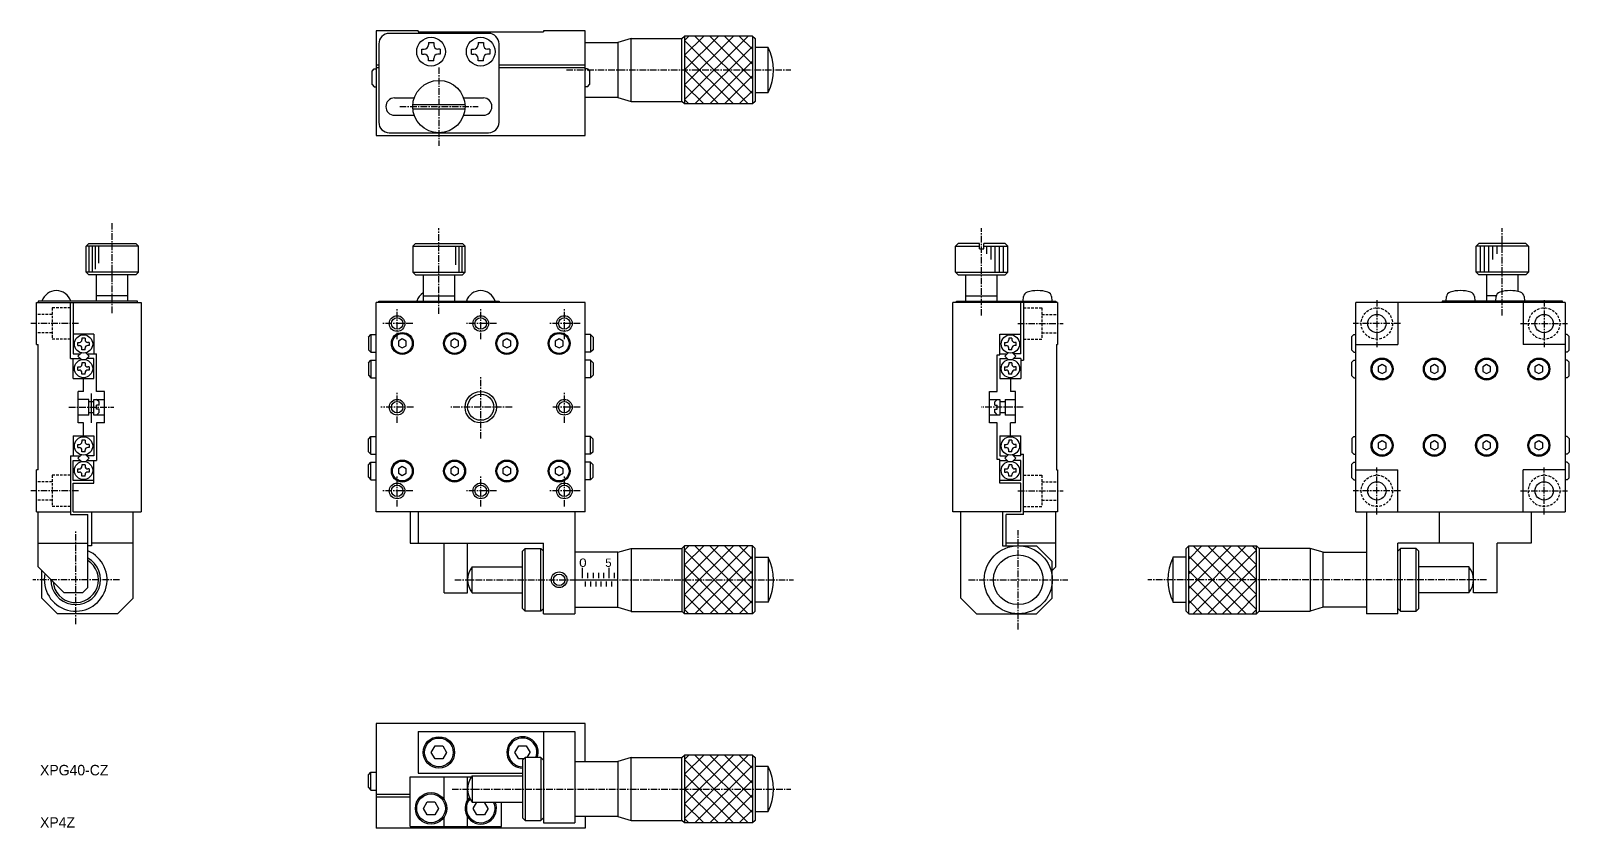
# Model space of a CAD drawing. Extents: x 85 to 379, y 93 to 245.
import ezdxf

# ---------------------------------------------------------------- set-up
doc = ezdxf.new("R2010")
doc.units = 0
doc.linetypes.add('CENTER', pattern=[2, 1.25, -0.25, 0.25, -0.25])
doc.linetypes.add('DASHED', pattern=[0.75, 0.5, -0.25])
doc.layers.get('0').update_dxf_attribs({"linetype": 'CONTINUOUS'})
doc.layers.add('CENTER', color=1, linetype='CENTER')

msp = doc.modelspace()

# ---------------------------------------------------------------- linework, layer by layer
at = {"color": 7, "linetype": 'CONTINUOUS'}
for p, q in [((159.11, 245.4), (151.11, 245.4)), ((151.11, 245.4), (151.11, 225.4)), ((172.61, 244.9), (153.61, 244.9)), ((159.11, 245.4), (159.11, 245.2)), ((159.11, 245.2), (183.11, 245.2)), ((183.11, 245.4), (183.11, 245.2)), ((191.11, 245.4), (183.11, 245.4)), ((191.11, 225.4), (191.11, 245.4)), ((209.61, 243.9), (210.11, 244.4)), ((210.11, 244.4), (210.11, 231.4)), ((223.11, 244.4), (210.11, 244.4)), ((223.11, 244.4), (223.11, 231.4)), ((223.11, 244.4), (223.61, 243.9)), ((151.61, 242.9), (151.61, 227.9)), ((159.86, 240.9), (159.86, 241.9)), ((159.86, 241.9), (160.31, 241.9)), ((161.11, 243.15), (162.11, 243.15)), ((161.11, 243.15), (161.11, 242.7)), ((162.11, 243.15), (162.11, 242.7)), ((163.36, 241.9), (162.91, 241.9)), ((163.36, 241.9), (163.36, 240.9)), ((169.36, 240.9), (169.36, 241.9)), ((169.36, 241.9), (169.81, 241.9)), ((170.61, 243.15), (171.61, 243.15)), ((170.61, 243.15), (170.61, 242.7)), ((171.61, 243.15), (171.61, 242.7)), ((172.86, 241.9), (172.41, 241.9)), ((172.86, 241.9), (172.86, 240.9)), ((174.61, 227.9), (174.61, 242.9)), ((191.11, 243.15), (197.36, 243.15)), ((199.86, 243.93), (197.36, 243.15)), ((197.36, 243.15), (197.36, 232.65)), ((199.86, 231.9), (199.86, 243.93)), ((199.86, 243.93), (209.61, 243.93)), ((209.61, 231.9), (209.61, 243.9)), ((223.61, 243.9), (223.61, 231.9)), ((226.11, 242.2), (223.61, 242.2)), ((226.11, 233.6), (226.11, 242.2)), ((151.11, 238.9), (151.61, 238.9)), ((159.86, 240.9), (160.31, 240.9)), ((161.11, 239.65), (161.11, 240.1)), ((162.11, 239.65), (161.11, 239.65)), ((162.11, 239.65), (162.11, 240.1)), ((163.36, 240.9), (162.91, 240.9)), ((169.36, 240.9), (169.81, 240.9)), ((170.61, 239.65), (170.61, 240.1)), ((171.61, 239.65), (170.61, 239.65)), ((171.61, 239.65), (171.61, 240.1)), ((172.86, 240.9), (172.41, 240.9)), ((174.61, 238.9), (191.11, 238.9)), ((150.31, 237.7), (150.71, 238.1)), ((150.31, 235.1), (150.31, 237.7)), ((150.71, 238.1), (151.11, 238.1)), ((151.11, 238.4), (151.61, 238.4)), ((174.61, 238.4), (191.11, 238.4)), ((191.51, 238.1), (191.11, 238.1)), ((191.51, 238.1), (191.91, 237.7)), ((191.91, 237.7), (191.91, 235.1)), ((150.31, 235.1), (150.71, 234.7)), ((150.71, 234.7), (151.11, 234.7)), ((154.61, 232.55), (158.39, 232.55)), ((167.83, 232.55), (171.61, 232.55)), ((191.51, 234.7), (191.11, 234.7)), ((197.36, 232.65), (191.11, 232.65)), ((191.51, 234.7), (191.91, 235.1)), ((197.36, 232.65), (199.86, 231.9)), ((223.61, 233.6), (226.11, 233.6)), ((158.11, 231.3), (168.09, 231.3)), ((158.14, 230.5), (168.11, 230.5)), ((199.86, 231.9), (209.61, 231.9)), ((210.11, 231.4), (209.61, 231.9)), ((223.11, 231.4), (210.11, 231.4)), ((223.61, 231.9), (223.11, 231.4)), ((154.61, 229.25), (158.39, 229.25)), ((167.83, 229.25), (171.61, 229.25)), ((151.11, 225.4), (191.11, 225.4)), ((153.61, 225.9), (172.61, 225.9)), ((95.62, 204.21), (96.12, 204.71)), ((105.62, 204.21), (95.62, 204.21)), ((95.62, 199.21), (95.62, 204.21)), ((96.12, 204.71), (105.12, 204.71)), ((105.12, 204.71), (105.62, 204.21)), ((105.62, 199.21), (105.62, 204.21)), ((158.61, 204.71), (158.11, 204.21)), ((158.11, 204.21), (168.11, 204.21)), ((158.11, 204.21), (158.11, 199.21)), ((158.61, 204.71), (167.61, 204.71)), ((168.11, 204.21), (167.61, 204.71)), ((168.11, 199.21), (168.11, 204.21)), ((262.44, 204.71), (261.94, 204.21)), ((261.94, 204.21), (266.54, 204.21)), ((261.94, 199.21), (261.94, 204.21)), ((266.54, 204.71), (262.44, 204.71)), ((266.54, 203.71), (266.54, 204.71)), ((266.54, 203.71), (267.34, 203.71)), ((271.44, 204.71), (267.34, 204.71)), ((267.34, 203.71), (267.34, 204.71)), ((267.34, 204.21), (271.94, 204.21)), ((271.94, 204.21), (271.44, 204.71)), ((271.94, 199.21), (271.94, 204.21)), ((361.55, 204.21), (362.05, 204.71)), ((371.55, 204.21), (361.55, 204.21)), ((361.55, 199.21), (361.55, 204.21)), ((371.05, 204.71), (362.05, 204.71)), ((371.05, 204.71), (371.55, 204.21)), ((371.55, 204.21), (371.55, 199.21)), ((105.62, 199.21), (95.62, 199.21)), ((96.12, 198.71), (95.62, 199.21)), ((105.12, 198.71), (96.12, 198.71)), ((97.62, 193.71), (97.62, 198.71)), ((103.62, 193.71), (103.62, 198.71)), ((105.62, 199.21), (105.12, 198.71)), ((158.11, 199.21), (168.11, 199.21)), ((158.11, 199.21), (158.61, 198.71)), ((158.61, 198.71), (167.61, 198.71)), ((160.11, 198.71), (160.11, 193.71)), ((166.11, 198.71), (166.11, 193.71)), ((167.61, 198.71), (168.11, 199.21)), ((261.94, 199.21), (271.94, 199.21)), ((261.94, 199.21), (262.44, 198.71)), ((262.44, 198.71), (271.44, 198.71)), ((263.94, 193.71), (263.94, 198.71)), ((269.94, 193.71), (269.94, 198.71)), ((271.44, 198.71), (271.94, 199.21)), ((371.55, 199.21), (361.55, 199.21)), ((362.05, 198.71), (361.55, 199.21)), ((371.05, 198.71), (362.05, 198.71)), ((363.55, 198.71), (363.55, 193.71)), ((369.55, 198.71), (369.55, 195.55)), ((371.55, 199.21), (371.05, 198.71)), ((103.62, 194.71), (97.62, 194.71)), ((160.11, 194.71), (166.11, 194.71)), ((263.94, 194.71), (269.94, 194.71)), ((274.89, 193.71), (274.97, 194.56)), ((280.32, 194.56), (280.39, 193.71)), ((355.8, 193.71), (355.88, 194.56)), ((361.23, 194.56), (361.3, 193.71)), ((365.4, 194.71), (363.55, 194.71)), ((365.3, 193.71), (365.38, 194.56)), ((370.73, 194.56), (370.8, 193.71)), ((86.12, 193.41), (106.12, 193.41)), ((86.12, 185.41), (86.12, 193.41)), ((86.42, 193.71), (86.42, 193.41)), ((105.42, 193.71), (86.42, 193.71)), ((92.62, 182.71), (92.62, 193.41)), ((93.12, 193.41), (93.12, 183.61)), ((105.42, 193.41), (105.42, 193.71)), ((106.12, 193.41), (106.12, 153.41)), ((191.11, 193.41), (151.11, 193.41)), ((151.11, 153.41), (151.11, 193.41)), ((151.61, 193.71), (174.61, 193.71)), ((151.61, 193.41), (151.61, 193.71)), ((174.61, 193.71), (174.61, 193.41)), ((191.11, 153.41), (191.11, 193.41)), ((261.44, 153.41), (261.44, 193.41)), ((281.44, 193.41), (261.44, 193.41)), ((262.14, 193.71), (281.14, 193.71)), ((262.14, 193.41), (262.14, 193.71)), ((274.44, 183.61), (274.44, 193.41)), ((274.94, 193.41), (274.94, 182.41)), ((281.14, 193.71), (281.14, 193.41)), ((281.44, 193.41), (281.44, 185.41)), ((378.55, 193.41), (338.55, 193.41)), ((338.55, 153.41), (338.55, 193.41)), ((346.55, 193.41), (346.55, 185.41)), ((355.05, 193.71), (355.05, 193.41)), ((378.05, 193.71), (355.05, 193.71)), ((370.55, 193.41), (370.55, 185.41)), ((378.05, 193.41), (378.05, 193.71)), ((378.55, 193.41), (378.55, 153.41)), ((97.12, 187.41), (93.12, 187.41)), ((94.02, 185.21), (94.02, 185.81)), ((94.02, 185.81), (94.32, 185.81)), ((95.42, 186.61), (94.82, 186.61)), ((94.82, 186.61), (94.82, 186.31)), ((95.42, 186.61), (95.42, 186.31)), ((96.22, 185.81), (95.92, 185.81)), ((96.22, 185.81), (96.22, 185.21)), ((97.12, 187.41), (97.12, 183.61)), ((149.61, 186.81), (150.11, 187.31)), ((149.61, 186.81), (149.61, 184.41)), ((150.11, 187.31), (151.11, 187.31)), ((150.11, 187.31), (150.11, 183.91)), ((156.11, 186.47), (155.36, 186.04)), ((155.36, 186.04), (155.36, 185.17)), ((156.86, 186.04), (156.11, 186.47)), ((156.86, 185.17), (156.86, 186.04)), ((166.11, 186.47), (165.36, 186.04)), ((165.36, 186.04), (165.36, 185.17)), ((166.86, 186.04), (166.11, 186.47)), ((166.86, 185.17), (166.86, 186.04)), ((176.11, 186.47), (175.36, 186.04)), ((175.36, 186.04), (175.36, 185.17)), ((176.86, 186.04), (176.11, 186.47)), ((176.86, 185.17), (176.86, 186.04)), ((186.11, 186.47), (185.36, 186.04)), ((185.36, 186.04), (185.36, 185.17)), ((186.86, 186.04), (186.11, 186.47)), ((186.86, 185.17), (186.86, 186.04)), ((192.11, 187.31), (191.11, 187.31)), ((192.61, 186.81), (192.11, 187.31)), ((192.11, 187.31), (192.11, 183.91)), ((192.61, 186.81), (192.61, 184.41)), ((270.44, 187.41), (274.44, 187.41)), ((270.44, 183.41), (270.44, 187.41)), ((271.34, 185.81), (271.34, 185.21)), ((271.34, 185.81), (271.64, 185.81)), ((272.74, 186.61), (272.14, 186.61)), ((272.14, 186.61), (272.14, 186.31)), ((272.74, 186.61), (272.74, 186.31)), ((273.54, 185.81), (273.24, 185.81)), ((273.54, 185.21), (273.54, 185.81)), ((338.15, 187.31), (337.75, 186.91)), ((337.75, 184.31), (337.75, 186.91)), ((338.15, 187.31), (338.55, 187.31)), ((378.95, 187.31), (378.55, 187.31)), ((379.35, 186.91), (378.95, 187.31)), ((379.35, 184.31), (379.35, 186.91)), ((86.12, 185.41), (86.42, 185.41)), ((86.42, 161.41), (86.42, 185.41)), ((92.62, 182.71), (94.51, 182.71)), ((93.12, 183.61), (94.51, 183.61)), ((93.12, 178.91), (93.12, 182.71)), ((94.02, 185.21), (94.32, 185.21)), ((94.71, 183.81), (94.06, 183.16)), ((94.06, 183.16), (94.71, 182.51)), ((94.82, 184.41), (94.82, 184.71)), ((95.42, 184.41), (94.82, 184.41)), ((95.42, 184.41), (95.42, 184.71)), ((95.53, 183.81), (96.18, 183.16)), ((96.18, 183.16), (95.53, 182.51)), ((95.73, 183.61), (97.62, 183.61)), ((97.12, 182.71), (95.73, 182.71)), ((96.22, 185.21), (95.92, 185.21)), ((97.12, 178.91), (97.12, 182.71)), ((97.62, 176.41), (97.62, 183.61)), ((149.61, 184.41), (150.11, 183.91)), ((150.11, 183.91), (151.11, 183.91)), ((155.36, 185.17), (156.11, 184.74)), ((156.11, 184.74), (156.86, 185.17)), ((165.36, 185.17), (166.11, 184.74)), ((166.11, 184.74), (166.86, 185.17)), ((175.36, 185.17), (176.11, 184.74)), ((176.11, 184.74), (176.86, 185.17)), ((185.36, 185.17), (186.11, 184.74)), ((186.11, 184.74), (186.86, 185.17)), ((192.11, 183.91), (191.11, 183.91)), ((192.61, 184.41), (192.11, 183.91)), ((269.94, 183.41), (270.44, 183.41)), ((269.94, 176.41), (269.94, 183.41)), ((270.44, 183.61), (271.83, 183.61)), ((270.44, 182.71), (270.44, 178.91)), ((270.44, 182.71), (271.83, 182.71)), ((271.34, 185.21), (271.64, 185.21)), ((271.38, 183.16), (272.03, 183.81)), ((271.38, 183.16), (272.03, 182.51)), ((272.14, 184.41), (272.14, 184.71)), ((272.74, 184.41), (272.14, 184.41)), ((272.74, 184.41), (272.74, 184.71)), ((272.86, 183.81), (273.5, 183.16)), ((272.86, 182.51), (273.5, 183.16)), ((274.44, 183.61), (273.05, 183.61)), ((274.44, 182.71), (273.05, 182.71)), ((273.54, 185.21), (273.24, 185.21)), ((274.44, 182.71), (274.44, 178.91)), ((281.24, 185.41), (281.44, 185.41)), ((281.24, 185.41), (281.24, 161.41)), ((338.15, 183.91), (337.75, 184.31)), ((338.15, 183.91), (338.55, 183.91)), ((338.55, 185.41), (346.55, 185.41)), ((378.55, 185.41), (370.55, 185.41)), ((378.95, 183.91), (378.55, 183.91)), ((379.35, 184.31), (378.95, 183.91)), ((94.02, 180.51), (94.02, 181.11)), ((94.02, 181.11), (94.32, 181.11)), ((94.02, 180.51), (94.32, 180.51)), ((95.42, 181.91), (94.82, 181.91)), ((94.82, 181.91), (94.82, 181.61)), ((94.82, 179.71), (94.82, 180.01)), ((95.42, 179.71), (94.82, 179.71)), ((95.42, 181.91), (95.42, 181.61)), ((95.42, 179.71), (95.42, 180.01)), ((96.22, 181.11), (95.92, 181.11)), ((96.22, 180.51), (95.92, 180.51)), ((96.22, 181.11), (96.22, 180.51)), ((149.61, 181.91), (150.11, 182.41)), ((149.61, 181.91), (149.61, 179.51)), ((150.11, 182.41), (150.11, 179.01)), ((150.11, 182.41), (151.11, 182.41)), ((192.11, 182.41), (191.11, 182.41)), ((192.61, 181.91), (192.11, 182.41)), ((192.11, 182.41), (192.11, 179.01)), ((192.61, 181.91), (192.61, 179.51)), ((271.34, 181.11), (271.34, 180.51)), ((271.34, 181.11), (271.64, 181.11)), ((271.34, 180.51), (271.64, 180.51)), ((272.74, 181.91), (272.14, 181.91)), ((272.14, 181.91), (272.14, 181.61)), ((272.14, 179.71), (272.14, 180.01)), ((272.74, 179.71), (272.14, 179.71)), ((272.74, 181.91), (272.74, 181.61)), ((272.74, 179.71), (272.74, 180.01)), ((273.54, 181.11), (273.24, 181.11)), ((273.54, 180.51), (273.24, 180.51)), ((273.54, 180.51), (273.54, 181.11)), ((274.44, 182.41), (274.94, 182.41)), ((338.15, 182.41), (337.75, 182.01)), ((337.75, 179.41), (337.75, 182.01)), ((338.15, 182.41), (338.55, 182.41)), ((343.55, 181.57), (342.8, 181.14)), ((342.8, 181.14), (342.8, 180.27)), ((342.8, 180.27), (343.55, 179.84)), ((344.3, 181.14), (343.55, 181.57)), ((343.55, 179.84), (344.3, 180.27)), ((344.3, 180.27), (344.3, 181.14)), ((353.55, 181.57), (352.8, 181.14)), ((352.8, 181.14), (352.8, 180.27)), ((352.8, 180.27), (353.55, 179.84)), ((354.3, 181.14), (353.55, 181.57)), ((353.55, 179.84), (354.3, 180.27)), ((354.3, 180.27), (354.3, 181.14)), ((363.55, 181.57), (362.8, 181.14)), ((362.8, 181.14), (362.8, 180.27)), ((362.8, 180.27), (363.55, 179.84)), ((364.3, 181.14), (363.55, 181.57)), ((363.55, 179.84), (364.3, 180.27)), ((364.3, 180.27), (364.3, 181.14)), ((373.55, 181.57), (372.8, 181.14)), ((372.8, 181.14), (372.8, 180.27)), ((372.8, 180.27), (373.55, 179.84)), ((374.3, 181.14), (373.55, 181.57)), ((373.55, 179.84), (374.3, 180.27)), ((374.3, 180.27), (374.3, 181.14)), ((378.95, 182.41), (378.55, 182.41)), ((378.95, 182.41), (379.35, 182.01)), ((379.35, 179.41), (379.35, 182.01)), ((93.12, 178.91), (97.12, 178.91)), ((95.12, 176.41), (95.12, 178.91)), ((149.61, 179.51), (150.11, 179.01)), ((150.11, 179.01), (151.11, 179.01)), ((192.11, 179.01), (191.11, 179.01)), ((192.61, 179.51), (192.11, 179.01)), ((270.44, 178.91), (274.44, 178.91)), ((272.44, 178.91), (272.44, 176.41)), ((337.75, 179.41), (338.15, 179.01)), ((338.15, 179.01), (338.55, 179.01)), ((378.95, 179.01), (378.55, 179.01)), ((379.35, 179.41), (378.95, 179.01)), ((94.12, 170.41), (94.12, 176.41)), ((95.12, 176.41), (94.12, 176.41)), ((96.12, 174.91), (94.12, 174.91)), ((96.12, 171.91), (96.12, 174.91)), ((97.12, 174.41), (96.12, 174.41)), ((96.62, 170.41), (96.62, 176.01)), ((97.12, 171.91), (97.12, 174.91)), ((97.12, 174.91), (99.12, 174.91)), ((99.12, 176.41), (97.62, 176.41)), ((98.12, 174.41), (97.62, 174.91)), ((98.12, 173.81), (97.62, 173.81)), ((97.62, 173.01), (97.62, 173.81)), ((98.12, 173.81), (98.12, 174.41)), ((99.12, 170.41), (99.12, 176.41)), ((268.44, 170.41), (268.44, 176.41)), ((268.44, 176.41), (269.94, 176.41)), ((268.44, 174.91), (270.44, 174.91)), ((269.44, 174.41), (269.94, 174.91)), ((269.44, 173.81), (269.44, 174.41)), ((269.44, 173.81), (269.94, 173.81)), ((269.94, 173.01), (269.94, 173.81)), ((270.44, 174.91), (270.44, 171.91)), ((271.44, 174.41), (270.44, 174.41)), ((271.44, 174.91), (273.44, 174.91)), ((271.44, 174.91), (271.44, 171.91)), ((273.44, 176.41), (272.44, 176.41)), ((273.44, 170.41), (273.44, 176.41)), ((96.12, 171.91), (94.12, 171.91)), ((96.12, 172.41), (97.12, 172.41)), ((99.12, 171.91), (97.12, 171.91)), ((98.12, 173.01), (97.62, 173.01)), ((98.12, 172.41), (97.62, 171.91)), ((98.12, 172.41), (98.12, 173.01)), ((270.44, 171.91), (268.44, 171.91)), ((269.44, 172.41), (269.44, 173.01)), ((269.44, 173.01), (269.94, 173.01)), ((269.44, 172.41), (269.94, 171.91)), ((270.44, 172.41), (271.44, 172.41)), ((273.44, 171.91), (271.44, 171.91)), ((93.12, 167.91), (97.12, 167.91)), ((93.12, 167.91), (93.12, 164.11)), ((95.12, 170.41), (94.12, 170.41)), ((95.12, 167.91), (95.12, 170.41)), ((97.12, 167.91), (97.12, 164.11)), ((97.62, 170.41), (97.62, 163.21)), ((99.12, 170.41), (97.62, 170.41)), ((149.61, 167.31), (150.11, 167.81)), ((150.11, 164.41), (150.11, 167.81)), ((150.11, 167.81), (151.11, 167.81)), ((192.11, 167.81), (191.11, 167.81)), ((192.61, 167.31), (192.11, 167.81)), ((192.11, 164.41), (192.11, 167.81)), ((269.94, 170.41), (268.44, 170.41)), ((269.94, 163.41), (269.94, 170.41)), ((270.44, 167.91), (270.44, 164.11)), ((270.44, 167.91), (274.44, 167.91)), ((272.44, 167.91), (272.44, 170.41)), ((273.44, 170.41), (272.44, 170.41)), ((274.44, 164.11), (274.44, 167.91)), ((338.15, 167.81), (337.75, 167.41)), ((338.15, 167.81), (338.55, 167.81)), ((378.95, 167.81), (378.55, 167.81)), ((379.35, 167.41), (378.95, 167.81)), ((94.02, 165.71), (94.02, 166.31)), ((94.02, 166.31), (94.32, 166.31)), ((94.02, 165.71), (94.32, 165.71)), ((95.42, 167.11), (94.82, 167.11)), ((94.82, 167.11), (94.82, 166.81)), ((94.82, 164.91), (94.82, 165.21)), ((95.42, 164.91), (94.82, 164.91)), ((95.42, 167.11), (95.42, 166.81)), ((95.42, 164.91), (95.42, 165.21)), ((96.22, 166.31), (95.92, 166.31)), ((96.22, 165.71), (95.92, 165.71)), ((96.22, 166.31), (96.22, 165.71)), ((149.61, 164.91), (149.61, 167.31)), ((149.61, 164.91), (150.11, 164.41)), ((192.61, 164.91), (192.11, 164.41)), ((192.61, 164.91), (192.61, 167.31)), ((271.34, 166.31), (271.34, 165.71)), ((271.34, 166.31), (271.64, 166.31)), ((271.34, 165.71), (271.64, 165.71)), ((272.74, 167.11), (272.14, 167.11)), ((272.14, 167.11), (272.14, 166.81)), ((272.14, 164.91), (272.14, 165.21)), ((272.74, 164.91), (272.14, 164.91)), ((272.74, 167.11), (272.74, 166.81)), ((272.74, 164.91), (272.74, 165.21)), ((273.54, 166.31), (273.24, 166.31)), ((273.54, 165.71), (273.24, 165.71)), ((273.54, 165.71), (273.54, 166.31)), ((337.75, 167.41), (337.75, 164.81)), ((343.55, 166.97), (342.8, 166.54)), ((342.8, 166.54), (342.8, 165.67)), ((342.8, 165.67), (343.55, 165.24)), ((344.3, 166.54), (343.55, 166.97)), ((343.55, 165.24), (344.3, 165.67)), ((344.3, 165.67), (344.3, 166.54)), ((353.55, 166.97), (352.8, 166.54)), ((352.8, 166.54), (352.8, 165.67)), ((352.8, 165.67), (353.55, 165.24)), ((354.3, 166.54), (353.55, 166.97)), ((353.55, 165.24), (354.3, 165.67)), ((354.3, 165.67), (354.3, 166.54)), ((363.55, 166.97), (362.8, 166.54)), ((362.8, 166.54), (362.8, 165.67)), ((362.8, 165.67), (363.55, 165.24)), ((364.3, 166.54), (363.55, 166.97)), ((363.55, 165.24), (364.3, 165.67)), ((364.3, 165.67), (364.3, 166.54)), ((373.55, 166.97), (372.8, 166.54)), ((372.8, 166.54), (372.8, 165.67)), ((372.8, 165.67), (373.55, 165.24)), ((374.3, 166.54), (373.55, 166.97)), ((373.55, 165.24), (374.3, 165.67)), ((374.3, 165.67), (374.3, 166.54)), ((379.35, 167.41), (379.35, 164.81)), ((92.62, 164.11), (92.62, 152.91)), ((92.62, 164.11), (94.51, 164.11)), ((93.12, 163.21), (94.51, 163.21)), ((93.12, 159.41), (93.12, 163.21)), ((94.06, 163.66), (94.71, 164.31)), ((94.71, 163.01), (94.06, 163.66)), ((95.42, 162.41), (94.82, 162.41)), ((94.82, 162.41), (94.82, 162.11)), ((95.42, 162.41), (95.42, 162.11)), ((96.18, 163.66), (95.53, 164.31)), ((95.53, 163.01), (96.18, 163.66)), ((97.12, 164.11), (95.73, 164.11)), ((95.73, 163.21), (97.62, 163.21)), ((97.12, 158.91), (97.12, 163.21)), ((149.61, 162.41), (150.11, 162.91)), ((149.61, 160.01), (149.61, 162.41)), ((150.11, 164.41), (151.11, 164.41)), ((150.11, 159.51), (150.11, 162.91)), ((150.11, 162.91), (151.11, 162.91)), ((156.11, 162.07), (155.36, 161.64)), ((156.86, 161.64), (156.11, 162.07)), ((166.11, 162.07), (165.36, 161.64)), ((166.86, 161.64), (166.11, 162.07)), ((176.11, 162.07), (175.36, 161.64)), ((176.86, 161.64), (176.11, 162.07)), ((186.11, 162.07), (185.36, 161.64)), ((186.86, 161.64), (186.11, 162.07)), ((192.11, 164.41), (191.11, 164.41)), ((192.11, 162.91), (191.11, 162.91)), ((192.61, 162.41), (192.11, 162.91)), ((192.11, 159.51), (192.11, 162.91)), ((192.61, 160.01), (192.61, 162.41)), ((270.44, 163.41), (269.94, 163.41)), ((270.44, 164.11), (271.83, 164.11)), ((270.44, 158.91), (270.44, 163.41)), ((270.44, 163.21), (271.83, 163.21)), ((271.38, 163.66), (272.03, 164.31)), ((271.38, 163.66), (272.03, 163.01)), ((272.74, 162.41), (272.14, 162.41)), ((272.14, 162.41), (272.14, 162.11)), ((272.74, 162.41), (272.74, 162.11)), ((272.86, 164.31), (273.5, 163.66)), ((272.86, 163.01), (273.5, 163.66)), ((274.44, 164.11), (273.05, 164.11)), ((274.44, 163.21), (273.05, 163.21)), ((274.44, 164.41), (274.94, 164.41)), ((274.44, 159.41), (274.44, 163.21)), ((274.94, 152.91), (274.94, 164.41)), ((338.15, 164.41), (337.75, 164.81)), ((338.15, 162.91), (337.75, 162.51)), ((337.75, 159.91), (337.75, 162.51)), ((338.15, 164.41), (338.55, 164.41)), ((338.15, 162.91), (338.55, 162.91)), ((378.95, 164.41), (378.55, 164.41)), ((378.95, 162.91), (378.55, 162.91)), ((378.95, 164.41), (379.35, 164.81)), ((378.95, 162.91), (379.35, 162.51)), ((379.35, 159.91), (379.35, 162.51)), ((86.12, 153.41), (86.12, 161.41)), ((86.42, 161.41), (86.12, 161.41)), ((97.12, 159.41), (93.12, 159.41)), ((94.02, 161.01), (94.02, 161.61)), ((94.02, 161.61), (94.32, 161.61)), ((94.02, 161.01), (94.32, 161.01)), ((94.82, 160.21), (94.82, 160.51)), ((95.42, 160.21), (94.82, 160.21)), ((95.42, 160.21), (95.42, 160.51)), ((96.22, 161.61), (95.92, 161.61)), ((96.22, 161.01), (95.92, 161.01)), ((96.22, 161.61), (96.22, 161.01)), ((149.61, 160.01), (150.11, 159.51)), ((150.11, 159.51), (151.11, 159.51)), ((155.36, 161.64), (155.36, 160.77)), ((155.36, 160.77), (156.11, 160.34)), ((156.11, 160.34), (156.86, 160.77)), ((156.86, 160.77), (156.86, 161.64)), ((165.36, 161.64), (165.36, 160.77)), ((165.36, 160.77), (166.11, 160.34)), ((166.11, 160.34), (166.86, 160.77)), ((166.86, 160.77), (166.86, 161.64)), ((175.36, 161.64), (175.36, 160.77)), ((175.36, 160.77), (176.11, 160.34)), ((176.11, 160.34), (176.86, 160.77)), ((176.86, 160.77), (176.86, 161.64)), ((185.36, 161.64), (185.36, 160.77)), ((185.36, 160.77), (186.11, 160.34)), ((186.11, 160.34), (186.86, 160.77)), ((186.86, 160.77), (186.86, 161.64)), ((192.11, 159.51), (191.11, 159.51)), ((192.61, 160.01), (192.11, 159.51)), ((274.44, 159.41), (270.44, 159.41)), ((271.34, 161.61), (271.34, 161.01)), ((271.34, 161.61), (271.64, 161.61)), ((271.34, 161.01), (271.64, 161.01)), ((272.14, 160.21), (272.14, 160.51)), ((272.74, 160.21), (272.14, 160.21)), ((272.74, 160.21), (272.74, 160.51)), ((273.54, 161.61), (273.24, 161.61)), ((273.54, 161.01), (273.24, 161.01)), ((273.54, 161.01), (273.54, 161.61)), ((281.24, 161.41), (281.44, 161.41)), ((281.44, 161.41), (281.44, 153.41)), ((337.75, 159.91), (338.15, 159.51)), ((338.15, 159.51), (338.55, 159.51)), ((338.55, 161.41), (346.55, 161.41)), ((346.55, 153.41), (346.55, 161.41)), ((370.55, 153.41), (370.55, 161.41)), ((378.55, 161.41), (370.55, 161.41)), ((378.95, 159.51), (378.55, 159.51)), ((379.35, 159.91), (378.95, 159.51)), ((93.12, 158.91), (97.12, 158.91)), ((93.12, 153.41), (93.12, 158.91)), ((274.44, 158.91), (270.44, 158.91)), ((274.44, 153.41), (274.44, 158.91)), ((86.12, 153.41), (92.62, 153.41)), ((86.42, 142.91), (86.42, 153.41)), ((93.12, 153.41), (106.12, 153.41)), ((96.62, 153.41), (96.62, 146.91)), ((104.62, 136.91), (104.62, 153.41)), ((191.11, 153.41), (151.11, 153.41)), ((157.61, 153.41), (157.61, 147.41)), ((159.11, 153.41), (159.11, 147.41)), ((189.11, 153.41), (189.11, 133.91)), ((274.44, 153.41), (261.44, 153.41)), ((262.94, 136.91), (262.94, 153.41)), ((270.94, 153.41), (270.94, 146.91)), ((281.44, 153.41), (274.94, 153.41)), ((281.14, 142.91), (281.14, 153.41)), ((338.55, 153.41), (378.55, 153.41)), ((340.55, 153.41), (340.55, 133.91)), ((354.55, 147.41), (354.55, 153.41)), ((372.05, 153.41), (372.05, 147.41)), ((92.62, 152.91), (95.92, 152.91)), ((95.92, 138.91), (95.92, 152.91)), ((274.94, 152.91), (271.64, 152.91)), ((271.64, 146.91), (271.64, 152.91)), ((86.42, 147.41), (95.92, 147.41)), ((104.62, 147.41), (96.62, 147.41)), ((157.61, 147.41), (183.11, 147.41)), ((164.11, 137.91), (164.11, 147.41)), ((168.61, 137.91), (168.61, 147.41)), ((183.11, 133.91), (183.11, 147.41)), ((281.14, 147.41), (271.64, 147.41)), ((346.55, 133.91), (346.55, 147.41)), ((361.05, 147.41), (346.55, 147.41)), ((361.05, 137.91), (361.05, 147.41)), ((372.05, 147.41), (365.55, 147.41)), ((365.55, 137.91), (365.55, 147.41)), ((96.62, 146.91), (95.92, 146.91)), ((179.11, 145.91), (179.61, 146.41)), ((179.11, 134.91), (179.11, 145.91)), ((179.61, 134.41), (179.61, 146.41)), ((179.61, 146.41), (182.61, 146.41)), ((182.61, 134.41), (182.61, 146.41)), ((183.11, 145.91), (182.61, 146.41)), ((197.36, 145.66), (189.11, 145.66)), ((197.36, 145.66), (199.86, 146.41)), ((197.36, 135.16), (197.36, 145.66)), ((199.86, 146.41), (209.61, 146.41)), ((199.86, 146.41), (199.86, 134.41)), ((210.11, 146.91), (209.61, 146.41)), ((209.61, 146.41), (209.61, 134.41)), ((210.11, 133.91), (210.11, 146.91)), ((223.11, 146.91), (210.11, 146.91)), ((223.11, 133.91), (223.11, 146.91)), ((223.61, 146.41), (223.11, 146.91)), ((223.61, 134.41), (223.61, 146.41)), ((223.61, 144.71), (226.11, 144.71)), ((226.11, 144.71), (226.11, 136.11)), ((270.94, 146.91), (277.44, 146.91)), ((280.44, 143.91), (277.44, 146.91)), ((303.55, 144.71), (303.55, 136.11)), ((306.05, 144.71), (303.55, 144.71)), ((306.05, 146.41), (306.55, 146.91)), ((306.05, 134.41), (306.05, 146.41)), ((306.55, 133.91), (306.55, 146.91)), ((306.55, 146.91), (319.55, 146.91)), ((319.55, 133.91), (319.55, 146.91)), ((319.55, 146.91), (320.05, 146.41)), ((320.05, 146.41), (320.05, 134.41)), ((329.8, 146.41), (320.05, 146.41)), ((332.3, 145.66), (329.8, 146.41)), ((329.8, 146.41), (329.8, 134.41)), ((332.3, 145.66), (340.55, 145.66)), ((332.3, 135.16), (332.3, 145.66)), ((346.55, 145.91), (347.05, 146.41)), ((347.05, 134.41), (347.05, 146.41)), ((350.05, 146.41), (347.05, 146.41)), ((350.05, 134.41), (350.05, 146.41)), ((350.55, 145.91), (350.05, 146.41)), ((350.55, 134.91), (350.55, 145.91)), ((91.42, 137.91), (86.42, 142.91)), ((87.12, 136.91), (87.12, 142.21)), ((169.48, 142.91), (179.11, 142.91)), ((169.48, 137.91), (169.48, 142.91)), ((190.61, 140.71), (190.61, 142.71)), ((191.61, 140.71), (191.61, 141.71)), ((192.61, 141.71), (192.61, 140.71)), ((193.61, 141.71), (193.61, 140.71)), ((194.61, 141.71), (194.61, 140.71)), ((195.61, 142.71), (195.61, 140.71)), ((196.61, 141.71), (196.61, 140.71)), ((280.44, 136.91), (280.44, 143.91)), ((280.44, 142.21), (281.14, 142.91)), ((360.18, 142.91), (350.55, 142.91)), ((360.18, 137.91), (360.18, 142.91)), ((95.92, 138.91), (94.92, 137.91)), ((189.11, 140.41), (197.11, 140.41)), ((191.11, 140.11), (191.11, 139.11)), ((192.11, 140.11), (192.11, 139.11)), ((193.11, 140.11), (193.11, 139.11)), ((194.11, 140.11), (194.11, 139.11)), ((195.11, 140.11), (195.11, 139.11)), ((196.11, 140.11), (196.11, 139.11)), ((87.12, 136.91), (90.12, 133.91)), ((94.92, 137.91), (91.42, 137.91)), ((101.62, 133.91), (104.62, 136.91)), ((164.11, 137.91), (168.61, 137.91)), ((169.48, 137.91), (179.11, 137.91)), ((226.11, 136.11), (223.61, 136.11)), ((265.94, 133.91), (262.94, 136.91)), ((280.44, 136.91), (277.44, 133.91)), ((303.55, 136.11), (306.05, 136.11)), ((360.18, 137.91), (350.55, 137.91)), ((365.55, 137.91), (361.05, 137.91)), ((101.62, 133.91), (90.12, 133.91)), ((179.11, 134.91), (179.61, 134.41)), ((182.61, 134.41), (179.61, 134.41)), ((182.61, 134.41), (183.11, 134.91)), ((183.11, 133.91), (189.11, 133.91)), ((189.11, 135.16), (197.36, 135.16)), ((197.36, 135.16), (199.86, 134.41)), ((199.86, 134.37), (209.61, 134.37)), ((209.61, 134.41), (210.11, 133.91)), ((223.11, 133.91), (210.11, 133.91)), ((223.11, 133.91), (223.61, 134.41)), ((265.94, 133.91), (277.44, 133.91)), ((306.55, 133.91), (306.05, 134.41)), ((306.55, 133.91), (319.55, 133.91)), ((320.05, 134.41), (319.55, 133.91)), ((329.8, 134.37), (320.05, 134.37)), ((332.3, 135.16), (329.8, 134.41)), ((340.55, 135.16), (332.3, 135.16)), ((346.55, 133.91), (340.55, 133.91)), ((347.05, 134.41), (346.55, 134.91)), ((347.05, 134.41), (350.05, 134.41)), ((350.55, 134.91), (350.05, 134.41)), ((191.11, 112.9), (151.11, 112.9)), ((151.11, 112.9), (151.11, 92.9)), ((191.11, 105.65), (191.11, 112.9)), ((159.11, 111.4), (189.11, 111.4)), ((159.11, 111.4), (159.11, 103.4)), ((183.11, 111.4), (183.11, 93.9)), ((189.11, 111.4), (189.11, 93.9)), ((161.66, 107.4), (162.38, 108.65)), ((162.38, 106.15), (161.66, 107.4)), ((162.38, 108.65), (163.83, 108.65)), ((163.83, 106.15), (162.38, 106.15)), ((163.83, 108.65), (164.55, 107.4)), ((164.55, 107.4), (163.83, 106.15)), ((177.66, 107.4), (178.38, 108.65)), ((178.38, 106.15), (177.66, 107.4)), ((178.38, 108.65), (179.83, 108.65)), ((179.36, 106.15), (178.38, 106.15)), ((179.11, 105.9), (179.61, 106.4)), ((179.61, 106.4), (179.61, 94.4)), ((182.61, 106.4), (179.61, 106.4)), ((179.83, 108.65), (180.55, 107.4)), ((179.97, 106.4), (180.55, 107.4)), ((182.61, 106.4), (182.61, 94.4)), ((182.61, 106.4), (183.11, 105.9)), ((199.86, 106.44), (197.36, 105.65)), ((199.86, 94.4), (199.86, 106.44)), ((199.86, 106.44), (209.61, 106.44)), ((209.61, 106.4), (210.11, 106.9)), ((209.61, 94.4), (209.61, 106.4)), ((210.11, 106.9), (210.11, 93.9)), ((223.11, 106.9), (210.11, 106.9)), ((223.11, 106.9), (223.11, 93.9)), ((223.11, 106.9), (223.61, 106.4)), ((223.61, 106.4), (223.61, 94.4)), ((149.61, 103.1), (150.11, 103.6)), ((149.61, 100.7), (149.61, 103.1)), ((150.11, 100.2), (150.11, 103.6)), ((150.11, 103.6), (151.11, 103.6)), ((159.11, 103.4), (179.11, 103.4)), ((179.11, 105.9), (179.11, 94.9)), ((189.11, 105.65), (197.36, 105.65)), ((197.36, 105.65), (197.36, 95.15)), ((226.11, 104.7), (223.61, 104.7)), ((226.11, 96.1), (226.11, 104.7)), ((149.61, 100.7), (150.11, 100.2)), ((150.11, 100.2), (151.11, 100.2)), ((157.61, 102.7), (169.33, 102.7)), ((157.61, 93.2), (157.61, 102.7)), ((164.11, 98.36), (164.11, 102.7)), ((168.61, 98.36), (168.61, 102.7)), ((169.48, 102.9), (169.48, 97.9)), ((169.48, 102.9), (179.11, 102.9)), ((151.11, 99.4), (157.61, 99.4)), ((151.11, 98.9), (157.61, 98.9)), ((160.16, 96.7), (160.88, 97.95)), ((160.88, 97.95), (162.33, 97.95)), ((162.33, 97.95), (163.05, 96.7)), ((169.48, 97.9), (179.11, 97.9)), ((169.66, 96.7), (170.36, 97.9)), ((172.55, 96.7), (171.86, 97.9)), ((175.11, 93.2), (175.11, 97.9)), ((160.88, 95.45), (160.16, 96.7)), ((162.33, 95.45), (160.88, 95.45)), ((163.05, 96.7), (162.33, 95.45)), ((164.11, 93.2), (164.11, 95.04)), ((168.61, 93.2), (168.61, 95.04)), ((170.38, 95.45), (169.66, 96.7)), ((171.83, 95.45), (170.38, 95.45)), ((172.55, 96.7), (171.83, 95.45)), ((179.11, 94.9), (179.61, 94.4)), ((179.61, 94.4), (182.61, 94.4)), ((183.11, 94.9), (182.61, 94.4)), ((197.36, 95.15), (189.11, 95.15)), ((191.11, 95.15), (191.11, 92.9)), ((197.36, 95.15), (199.86, 94.4)), ((199.86, 94.4), (209.61, 94.4)), ((210.11, 93.9), (209.61, 94.4)), ((223.61, 94.4), (223.11, 93.9)), ((223.61, 96.1), (226.11, 96.1)), ((191.11, 92.9), (151.11, 92.9)), ((157.61, 93.2), (175.11, 93.2)), ((183.11, 93.9), (189.11, 93.9)), ((223.11, 93.9), (210.11, 93.9))]:
    msp.add_line(p, q, dxfattribs=at)
at = {"color": 3, "linetype": 'CONTINUOUS'}
for p, q in [((210.95, 244.4), (210.11, 243.56)), ((213.78, 244.4), (210.11, 240.73)), ((216.61, 244.4), (210.11, 237.9)), ((219.44, 244.4), (210.11, 235.07)), ((222.26, 244.4), (210.11, 232.24)), ((212.09, 244.4), (223.11, 233.38)), ((214.92, 244.4), (223.11, 236.21)), ((217.75, 244.4), (223.11, 239.04)), ((220.58, 244.4), (223.11, 241.87)), ((210.11, 243.56), (222.26, 231.4)), ((223.11, 242.41), (212.09, 231.4)), ((210.11, 240.73), (219.44, 231.4)), ((223.11, 239.59), (214.92, 231.4)), ((210.11, 237.9), (216.61, 231.4)), ((223.11, 236.76), (217.75, 231.4)), ((210.11, 235.07), (213.78, 231.4)), ((223.11, 233.93), (220.58, 231.4)), ((210.11, 232.24), (210.95, 231.4)), ((96.22, 199.21), (96.22, 204.21)), ((96.82, 199.21), (96.82, 204.21)), ((97.42, 199.83), (97.42, 204.21)), ((98.02, 200.94), (98.02, 204.21)), ((166.31, 204.21), (166.31, 200.64)), ((166.91, 204.21), (166.91, 199.21)), ((167.51, 204.21), (167.51, 199.21)), ((267.94, 202.73), (267.94, 204.21)), ((268.74, 201.63), (268.74, 204.21)), ((269.54, 199.21), (269.54, 204.21)), ((270.34, 199.21), (270.34, 204.21)), ((271.14, 199.21), (271.14, 204.21)), ((362.35, 199.21), (362.35, 204.21)), ((363.15, 199.21), (363.15, 204.21)), ((363.95, 199.21), (363.95, 204.21)), ((364.75, 201.63), (364.75, 204.21)), ((365.55, 202.73), (365.55, 204.21)), ((210.11, 146.06), (210.95, 146.91)), ((210.11, 143.24), (213.78, 146.91)), ((210.11, 140.41), (216.61, 146.91)), ((210.11, 137.58), (219.44, 146.91)), ((210.11, 134.75), (222.26, 146.91)), ((222.26, 133.91), (210.11, 146.06)), ((223.11, 135.89), (212.09, 146.91)), ((212.09, 133.91), (223.11, 144.92)), ((223.11, 138.72), (214.92, 146.91)), ((223.11, 141.55), (217.75, 146.91)), ((223.11, 144.38), (220.58, 146.91)), ((306.55, 135.89), (317.57, 146.91)), ((306.55, 138.72), (314.74, 146.91)), ((306.55, 141.55), (311.91, 146.91)), ((306.55, 144.38), (309.08, 146.91)), ((317.57, 133.91), (306.55, 144.92)), ((319.55, 134.75), (307.4, 146.91)), ((307.4, 133.91), (319.55, 146.06)), ((319.55, 137.58), (310.23, 146.91)), ((319.55, 140.41), (313.05, 146.91)), ((319.55, 143.24), (315.88, 146.91)), ((319.55, 146.06), (318.71, 146.91)), ((219.44, 133.91), (210.11, 143.24)), ((214.92, 133.91), (223.11, 142.09)), ((314.74, 133.91), (306.55, 142.09)), ((310.23, 133.91), (319.55, 143.24)), ((216.61, 133.91), (210.11, 140.41)), ((217.75, 133.91), (223.11, 139.27)), ((311.91, 133.91), (306.55, 139.27)), ((313.05, 133.91), (319.55, 140.41)), ((213.78, 133.91), (210.11, 137.58)), ((220.58, 133.91), (223.11, 136.44)), ((309.08, 133.91), (306.55, 136.44)), ((315.88, 133.91), (319.55, 137.58)), ((210.95, 133.91), (210.11, 134.75)), ((318.71, 133.91), (319.55, 134.75)), ((210.95, 106.9), (210.11, 106.06)), ((213.78, 106.9), (210.11, 103.23)), ((216.61, 106.9), (210.11, 100.4)), ((219.44, 106.9), (210.11, 97.57)), ((222.26, 106.9), (210.11, 94.74)), ((210.11, 106.06), (222.26, 93.9)), ((212.09, 106.9), (223.11, 95.89)), ((214.92, 106.9), (223.11, 98.71)), ((217.75, 106.9), (223.11, 101.54)), ((220.58, 106.9), (223.11, 104.37)), ((210.11, 103.23), (219.44, 93.9)), ((223.11, 104.92), (212.09, 93.9)), ((210.11, 100.4), (216.61, 93.9)), ((223.11, 102.09), (214.92, 93.9)), ((210.11, 97.57), (213.78, 93.9)), ((223.11, 99.26), (217.75, 93.9)), ((210.11, 94.74), (210.95, 93.9)), ((223.11, 96.43), (220.58, 93.9))]:
    msp.add_line(p, q, dxfattribs=at)
at = {"color": 3, "linetype": 'DASHED'}
for p, q in [((92.62, 192.41), (89.12, 192.41)), ((89.12, 192.41), (89.12, 186.41)), ((274.94, 192.41), (278.44, 192.41)), ((278.44, 192.41), (278.44, 186.41)), ((89.12, 191.16), (86.12, 191.16)), ((278.44, 191.16), (281.44, 191.16)), ((89.12, 187.66), (86.12, 187.66)), ((92.62, 186.41), (89.12, 186.41)), ((274.94, 186.41), (278.44, 186.41)), ((278.44, 187.66), (281.44, 187.66)), ((89.12, 159.16), (86.12, 159.16)), ((92.62, 160.41), (89.12, 160.41)), ((89.12, 160.41), (89.12, 154.41)), ((274.94, 160.41), (278.44, 160.41)), ((278.44, 160.41), (278.44, 154.41)), ((278.44, 159.16), (281.44, 159.16)), ((89.12, 155.66), (86.12, 155.66)), ((92.62, 154.41), (89.12, 154.41)), ((274.94, 154.41), (278.44, 154.41)), ((278.44, 155.66), (281.44, 155.66))]:
    msp.add_line(p, q, dxfattribs=at)
at = {"color": 7, "linetype": 'CONTINUOUS'}
for centre, radius in [((161.61, 241.4), 2.75), ((171.11, 241.4), 2.75), ((163.11, 230.9), 5), ((155.11, 189.41), 1.1), ((171.11, 189.41), 1.1), ((187.11, 189.41), 1.1), ((342.55, 189.41), 1.75), ((374.55, 189.41), 1.75), ((95.12, 185.51), 1.75), ((156.11, 185.61), 2.1), ((156.11, 185.61), 1.9), ((166.11, 185.61), 2.1), ((166.11, 185.61), 1.9), ((176.11, 185.61), 2.1), ((176.11, 185.61), 1.9), ((186.11, 185.61), 2.1), ((186.11, 185.61), 1.9), ((272.44, 185.51), 1.75), ((95.12, 180.81), 1.75), ((272.44, 180.81), 1.75), ((343.55, 180.71), 2.1), ((343.55, 180.71), 1.9), ((353.55, 180.71), 2.1), ((353.55, 180.71), 1.9), ((363.55, 180.71), 2.1), ((363.55, 180.71), 1.9), ((373.55, 180.71), 2.1), ((373.55, 180.71), 1.9), ((155.11, 173.41), 1.1), ((171.11, 173.41), 2.5), ((187.11, 173.41), 1.1), ((343.55, 166.11), 2.1), ((343.55, 166.11), 1.9), ((353.55, 166.11), 2.1), ((353.55, 166.11), 1.9), ((363.55, 166.11), 2.1), ((363.55, 166.11), 1.9), ((373.55, 166.11), 2.1), ((373.55, 166.11), 1.9), ((95.12, 166.01), 1.75), ((272.44, 166.01), 1.75), ((95.12, 161.31), 1.75), ((156.11, 161.21), 2.1), ((156.11, 161.21), 1.9), ((166.11, 161.21), 2.1), ((166.11, 161.21), 1.9), ((176.11, 161.21), 2.1), ((176.11, 161.21), 1.9), ((186.11, 161.21), 2.1), ((186.11, 161.21), 1.9), ((272.44, 161.31), 1.75), ((342.55, 157.41), 1.75), ((374.55, 157.41), 1.75), ((155.11, 157.41), 1.1), ((171.11, 157.41), 1.1), ((187.11, 157.41), 1.1), ((273.94, 140.41), 6.5), ((273.94, 140.41), 4.75), ((186.11, 140.41), 1.5), ((186.11, 140.41), 1.1), ((163.11, 107.4), 3), ((163.11, 107.4), 2.75), ((161.61, 96.7), 3), ((161.61, 96.7), 2.75)]:
    msp.add_circle(centre, radius, dxfattribs=at)
at = {"color": 3, "linetype": 'DASHED'}
for centre in [(342.55, 189.41), (374.55, 189.41), (342.55, 157.41), (374.55, 157.41)]:
    msp.add_circle(centre, 3, dxfattribs=at)
at = {"color": 3, "linetype": 'CONTINUOUS'}
for centre, radius in [((155.11, 189.41), 1.5), ((171.11, 189.41), 1.5), ((187.11, 189.41), 1.5), ((155.11, 173.41), 1.5), ((171.11, 173.41), 3), ((187.11, 173.41), 1.5), ((155.11, 157.41), 1.5), ((171.11, 157.41), 1.5), ((187.11, 157.41), 1.5)]:
    msp.add_circle(centre, radius, dxfattribs=at)
at = {"color": 7, "linetype": 'CONTINUOUS'}
for centre, radius, start, end in [((153.61, 242.9), 2, 90, 180), ((172.61, 242.9), 2, 0, 90), ((160.31, 242.7), 0.8, 270, 0), ((162.91, 242.7), 0.8, 180, 270), ((169.81, 242.7), 0.8, 270, 0), ((172.41, 242.7), 0.8, 180, 270), ((217.36, 237.9), 9.75, 333.8162, 26.1838), ((160.31, 240.1), 0.8, 0, 90), ((162.91, 240.1), 0.8, 90, 180), ((169.81, 240.1), 0.8, 0, 90), ((172.41, 240.1), 0.8, 90, 180), ((154.61, 230.9), 1.65, 90, 270), ((171.61, 230.9), 1.65, 270, 90), ((153.61, 227.9), 2, 180, 270), ((172.61, 227.9), 2, 270, 0), ((89.92, 192.82), 2.89, 17.9453, 162.0547), ((161.61, 192.82), 2.89, 121.2597, 162.0547), ((171.11, 192.82), 2.89, 17.9453, 162.0547), ((275.96, 194.47), 1, 106.257, 175), ((277.64, 188.71), 7, 73.743, 106.257), ((279.32, 194.47), 1, 5, 73.743), ((356.87, 194.47), 1, 106.257, 175), ((358.55, 188.71), 7, 73.743, 106.257), ((360.23, 194.47), 1, 5, 73.743), ((366.37, 194.47), 1, 106.257, 175), ((368.05, 188.71), 7, 73.743, 106.257), ((369.73, 194.47), 1, 5, 73.743), ((94.32, 186.31), 0.5, 270, 0), ((95.92, 186.31), 0.5, 180, 270), ((271.64, 186.31), 0.5, 270, 0), ((273.24, 186.31), 0.5, 180, 270), ((94.32, 184.71), 0.5, 0, 90), ((95.92, 184.71), 0.5, 90, 180), ((271.64, 184.71), 0.5, 0, 90), ((273.24, 184.71), 0.5, 90, 180), ((94.32, 181.61), 0.5, 270, 0), ((94.32, 180.01), 0.5, 0, 90), ((95.92, 181.61), 0.5, 180, 270), ((95.92, 180.01), 0.5, 90, 180), ((271.64, 181.61), 0.5, 270, 0), ((271.64, 180.01), 0.5, 0, 90), ((273.24, 181.61), 0.5, 180, 270), ((273.24, 180.01), 0.5, 90, 180), ((94.32, 166.81), 0.5, 270, 0), ((94.32, 165.21), 0.5, 0, 90), ((95.92, 166.81), 0.5, 180, 270), ((95.92, 165.21), 0.5, 90, 180), ((271.64, 166.81), 0.5, 270, 0), ((271.64, 165.21), 0.5, 0, 90), ((273.24, 166.81), 0.5, 180, 270), ((273.24, 165.21), 0.5, 90, 180), ((94.32, 162.11), 0.5, 270, 0), ((95.92, 162.11), 0.5, 180, 270), ((271.64, 162.11), 0.5, 270, 0), ((273.24, 162.11), 0.5, 180, 270), ((94.32, 160.51), 0.5, 0, 90), ((95.92, 160.51), 0.5, 90, 180), ((271.64, 160.51), 0.5, 0, 90), ((273.24, 160.51), 0.5, 90, 180), ((93.62, 140.41), 6, 168.6351, 67.4597), ((93.62, 140.41), 4.75, 179.4001, 61.0393), ((217.36, 140.41), 9.75, 333.8162, 26.1838), ((312.3, 140.41), 9.75, 153.8162, 206.1838), ((93.62, 140.41), 4.35, 184.8182, 58.08), ((172.61, 140.41), 4, 141.3178, 218.6822), ((357.05, 140.41), 4, 321.3178, 38.6822), ((179.11, 107.4), 3, 340.5288, 270.0001), ((179.11, 107.4), 2.75, 338.6763, 270), ((179.11, 107.4), 2.75, 270, 270.0001), ((179.11, 107.4), 3, 270, 270.0001), ((217.36, 100.4), 9.75, 333.8162, 26.1838), ((172.61, 100.4), 4, 141.3178, 218.6822), ((171.11, 96.7), 3, 136.0188, 23.5782), ((171.11, 96.7), 2.75, 137.9536, 25.8721)]:
    msp.add_arc(centre, radius, start, end, dxfattribs=at)
at = {"layer": 'CENTER', "color": 1, "linetype": 'CENTER'}
for p, q in [((163.11, 238.4), (163.11, 223.4)), ((187.49, 237.9), (230.43, 237.9)), ((155.61, 230.9), (170.61, 230.9)), ((100.62, 191.42), (100.62, 208.58)), ((163.11, 191.24), (163.11, 207.63)), ((266.94, 190.92), (266.94, 207.63)), ((366.55, 190.92), (366.55, 207.63)), ((155.11, 186.41), (155.11, 192.41)), ((171.11, 186.41), (171.11, 192.41)), ((187.11, 186.41), (187.11, 192.41)), ((342.55, 193.91), (342.55, 184.91)), ((374.55, 193.91), (374.55, 184.91)), ((94.18, 189.41), (85.03, 189.41)), ((158.11, 189.41), (152.11, 189.41)), ((174.11, 189.41), (168.11, 189.41)), ((190.11, 189.41), (184.11, 189.41)), ((273.89, 189.41), (282.54, 189.41)), ((347.05, 189.41), (338.05, 189.41)), ((370.05, 189.41), (379.05, 189.41)), ((171.11, 167.41), (171.11, 179.41)), ((155.11, 170.41), (155.11, 176.41)), ((187.11, 170.41), (187.11, 176.41)), ((92.31, 173.41), (100.93, 173.41)), ((158.24, 173.41), (151.97, 173.41)), ((177.11, 173.41), (165.11, 173.41)), ((190.11, 173.41), (184.91, 173.41)), ((274.89, 173.41), (266.88, 173.41)), ((342.55, 152.91), (342.55, 161.91)), ((374.55, 152.91), (374.55, 161.91)), ((155.11, 154.41), (155.11, 160.41)), ((171.11, 154.41), (171.11, 160.41)), ((187.11, 154.41), (187.11, 160.41)), ((94.18, 157.41), (85.03, 157.41)), ((158.11, 157.41), (152.11, 157.41)), ((174.11, 157.41), (168.11, 157.41)), ((190.11, 157.41), (184.11, 157.41)), ((273.89, 157.41), (282.54, 157.41)), ((347.05, 157.41), (338.05, 157.41)), ((370.05, 157.41), (379.05, 157.41)), ((93.62, 131.91), (93.62, 149.91)), ((273.94, 130.91), (273.94, 149.91)), ((102.01, 140.41), (85.42, 140.41)), ((166.13, 140.41), (230.93, 140.41)), ((264.44, 140.41), (283.44, 140.41)), ((363.53, 140.41), (298.73, 140.41)), ((165.63, 100.4), (230.43, 100.4))]:
    msp.add_line(p, q, dxfattribs=at)

# ---------------------------------------------------------------- texts
at = {"color": 7, "linetype": 'CONTINUOUS', "width": 1.2}
msp.add_text('0', height=1.6, dxfattribs=at).set_placement((189.94, 142.88))
at = {"color": 7, "linetype": 'CONTINUOUS'}
msp.add_text('5', height=1.6, dxfattribs=at).set_placement((194.94, 142.88))
for s, p in [('XPG40-CZ', (86.8, 103.01)), ('XP4Z', (86.8, 93.01))]:
    msp.add_text(s, height=2).set_placement(p)

doc.saveas('drawing.dxf')
